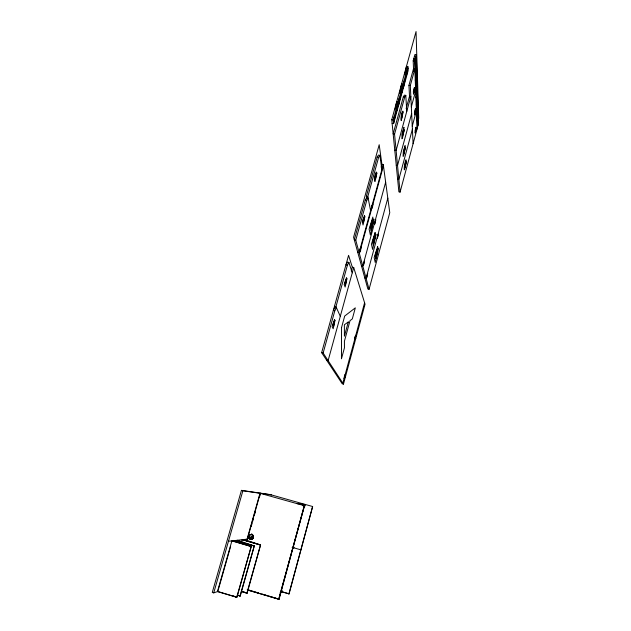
<?xml version="1.0" encoding="UTF-8"?>
<svg xmlns="http://www.w3.org/2000/svg" width="631" height="631" viewBox="0 0 631 631"><rect width="100%" height="100%" fill="white"/><g stroke="black" fill="none" stroke-linecap="round" stroke-linejoin="round"><path stroke-width="0.95" d="M417.888 116.285L418.053 115.418L417.927 116.222M415.813 89.168L416.066 88.308M416.334 105.022L416.57 104.052L416.421 104.951M416.973 119.851C417.162 117.894 416.72 121.333 416.981 119.606M415.379 69.181L415.119 70.08M415.813 67.667L415.821 67.146M416.468 64.748L416.223 65.987L416.452 64.725M416.988 102.94L416.839 103.389L417.004 102.49M417.588 100.668L417.367 101.386L417.58 100.25M417.028 84.68C417.059 84.617 416.854 84.436 417.004 84.759M417.446 100.763L417.596 100.266M417.477 117.926L417.533 117.358L417.43 118.115M395.109 109.281L396.702 101.788L398.145 102.072L398.445 105.858L403.043 84.286L401.6 84.01L399.604 93.38M398.145 102.072L393.563 123.637L392.127 123.345M404.66 74.813L406.459 66.381L407.894 66.649L408.099 70.727L393.563 123.637L393.216 120L407.894 66.649L403.296 88.214L403.241 84.175L404.116 80.981L403.398 86.668M416.05 87.993L416.01 88.561M360.585 250.515C362.273 241.026 357.903 256.793 360.585 250.515L360.143 248.843M372.487 207.134C374.222 197.59 369.924 213.002 372.487 207.134L372.124 205.217M344.447 376.179C342.893 384.563 347.082 369.238 344.447 376.179L345.252 377.488M355.064 336.907C353.518 345.338 357.525 330.423 355.064 336.907L355.766 338.563M415.939 88.758L415.837 89.152M416.933 102.545L416.87 103.161L417.012 102.648M417.959 121.042L418.724 118.202L416.05 31.55L391.764 119.709L398.879 191.871L400.07 192.132L418.495 123.637L416.302 54.771L414.93 54.518L413.195 60.821L413.605 71.35M342.854 383.191L364.592 302.762M412.256 126.145L416.373 110.914M352.398 267.473L348.58 255.318L321.644 352.65L342.239 383.806L343.461 384.121L365.041 304.221L353.715 267.512L352.303 267.181L351.262 270.983M382.007 165.03L379.192 144.728L353.589 237.232L367.865 289.03L369.064 289.306L389.769 212.655L383.277 164.588L381.905 164.305L381.132 167.144M412.398 129.181L398.855 179.346L397.617 179.078M416.484 114.061L418.006 108.414M288.872 593.968L312.629 506.519L289.085 593.858L281.442 591.736M406.151 108.54L409.511 96.227L410.828 96.488L396.11 150.501L394.777 150.225M415.269 80.216L416.917 74.15M411.333 106.86L415.655 90.951M278.602 599.45L304.45 505.715L279.083 599.19L247.865 590.166M304.252 505.699L278.839 599.324L247.226 589.772M387.813 198.158L366.075 278.247L364.813 277.955M282.223 590.529L281.86 591.862L280.148 592.706M293.628 548.457L293.983 547.148L292.121 547.542M411.649 113.493L397.538 165.511L396.252 165.243M415.9 97.821L417.485 91.968M383.277 164.588L359.118 252.581L357.73 252.258M359.378 253.52L383.443 165.827M406.758 111.442L405.796 95.391L404.416 95.123L403.327 96.819L393.16 133.875L394.556 134.158L400.07 192.132M394.556 134.158L404.716 97.095L405.796 95.391M417.028 129.095L414.575 61.081L416.302 54.771M409.59 97.892L408.951 85.311L413.502 68.676L414.859 68.929L410.308 85.579L413.092 143.702M415.372 68.945L415.245 69.418M385.659 182.209L362.77 266.069L361.453 265.761M355.766 240.182L366.761 200.343L368.11 197.984L366.674 197.677L365.317 200.027L354.306 239.859L355.766 240.182L369.064 289.306M366.761 198.087L366.382 196.194L377.172 157.135L378.45 155.045L379.878 155.344L381.897 169.629M343.461 384.121L323.143 353.029L334.832 310.72L336.41 307.66L334.935 307.305L333.349 310.365L334.832 310.72M340.298 316.312L335.96 306.658L347.413 265.201L348.904 262.433L347.436 262.094L345.938 264.862L347.413 265.201M370.618 210.715L367.826 196.509L378.608 157.434L379.878 155.344M353.715 267.512L328.112 360.64L326.684 360.277M239.954 596.098L254.269 545.949L240.277 595.972L237.256 595.278M246.839 593.29L260.556 544.955L247.131 593.172L241.365 591.633M246.413 541.493L259.996 493.261L304.45 505.715M247.234 539.568L260.264 493.3M247.518 539.537L248.843 534.82M251.233 526.333L252.029 523.509M252.566 521.616L253.354 518.792M254.419 515.022L255.216 512.191M259.459 497.11L260.524 493.339M253.394 537.202L251.083 536.713L250.704 538.069L252.558 538.614M251.54 536.665L251.162 538.022L253.015 538.566A2.398 2.287 -79.7 0 0 253.386 538.069M236.649 597.447L251.248 546.422L236.98 597.312L217.443 591.602L231.885 540.885L250.941 546.47M241.373 542.534L242.178 539.71L260.287 545.003M312.629 506.519L270.226 494.578L241.444 490.366L212.276 592.43L213.735 592.88L242.88 490.768L271.456 494.925M213.735 592.88L217.805 591.476L230.615 546.47M415.774 67.809L415.813 67.138M416.318 87.307L416.531 86.124L416.302 87.315M228.469 541.272L247.36 539.119M248.811 538.282L251.706 537.959M302.359 505.565L305.191 505.841L305.538 504.555L297.075 503.641M414.354 56.616L415.726 56.869L418.006 125.451M413.778 58.715L415.151 58.975L417.517 127.273M413.195 60.821L414.575 61.081M408.951 85.311L410.308 85.579M403.327 96.819L404.716 97.095M391.764 119.709L393.216 120M377.172 157.135L378.608 157.434M366.382 196.194L367.826 196.509M365.317 200.027L366.761 200.343M335.96 306.658L334.469 306.295L335.274 308.054M321.644 352.65L323.143 353.029M241.444 490.366L242.88 490.768M293.226 547.637L300.774 549.83M251.083 536.713L252.944 537.249M249.726 538.937L251.619 539.489M242.478 539.671L260.556 544.955L244.134 539.481M235.544 540.467L254.269 545.949L237.327 540.262M235.221 540.499L253.97 545.996M232.216 540.846L251.248 546.422L234.062 540.633M281.663 591.626L289.085 593.858M247.494 589.654L258.655 593.022M262.33 594.134L267.008 595.546M268.814 596.09L279.083 599.19M241.673 591.515L247.131 593.172L242.572 591.468M238.392 595.396L240.277 595.972L238.494 595.301M217.805 591.476L236.073 597.036M233.367 595.94L236.081 596.973M251.848 533.984L253.544 537.21M251.58 534.007L253.268 537.241M348.904 262.433L352.248 272.837M397.435 109.36L397.869 104.714L396.978 107.94L397.175 110.307M406.459 66.381L406.593 68.826M415.411 131.698L416.042 127.154L415.072 130.759L415.166 133.062L416.152 129.379M253.354 537.525A2.406 2.287 -79.6 0 1 249.797 538.842A2.406 2.287 -79.6 0 1 249.892 534.914A2.406 2.287 -79.6 0 1 253.386 536.287M253.094 535.175A2.398 2.287 -79.7 0 1 253.449 535.68M252.534 538.945A2.398 2.287 -79.7 0 1 249.158 537.155A2.398 2.287 -79.7 0 1 252.084 534.552M341.552 327.536L341.458 358.802L344.447 347.823L344.423 341.213L350.024 320.651L352.319 318.9L355.324 307.841L344.7 316.036L341.552 327.536M346.387 280.59L345.48 284.762L344.849 283.051L346.048 279.636L346.387 280.59M335.014 320.501L333.192 328.783L332.087 326.653L334.525 319.531L335.014 320.501M402.302 134.734L402.507 136.406L404.321 129.592L402.444 138.063A5.356 0.678 -78 0 1 401.876 138.725L402.113 133.606L403.998 127.383L402.302 134.734M402.625 113.73L401.726 118.202C400.819 117.887 402.357 110.433 402.625 113.73M403.493 152.615L403.682 154.13L405.41 147.607L403.619 155.66A5.095 0.623 -77.8 0 1 403.083 156.354L403.319 151.606L405.118 145.619L403.493 152.615M404.66 166.229L404.842 167.625L406.498 161.331L404.779 169.061A4.882 0.576 -77.6 0 1 404.266 169.771C403.722 164.32 408.233 152.339 404.66 166.229M346.932 278.839L345.125 287.073L344.163 284.502L346.514 277.664L346.932 278.839M403.106 112.089L401.316 120.584C399.912 120.624 402.673 107.459 403.106 112.089M364.324 218.492L363.424 222.633L362.935 220.503L364.063 217.316L364.324 218.492M373.899 219.738L370.365 234.961L369.119 229.148L372.818 217.048L372.708 220.937L373.71 218.918L373.899 219.738M363.385 264.894L363.456 265.588L364.489 261.147L363.385 264.894M375.973 234.874L372.59 249.403L371.446 244.142L375.13 232.437L374.846 236.12L375.8 234.14L375.973 234.874M366.643 277.104L366.706 277.743L367.692 273.523L366.643 277.104M378.442 248.606L375.216 262.433L374.175 257.669L377.669 246.429L377.385 249.876L378.284 247.936L378.442 248.606M376.336 174.984L375.437 179.117C374.191 178.494 376.131 171.159 376.336 174.984M364.844 216.827L363.046 224.991L362.304 221.789L364.513 215.376L364.844 216.827M374.711 223.382L374.759 224.147L375.784 219.73L374.711 223.382M377.401 237.469L377.441 238.171L378.426 233.975L377.401 237.469M376.841 173.367L375.043 181.507C373.173 181.46 376.486 167.743 376.841 173.367M372.913 223.051L371.083 230.599L370.76 229.037L372.818 222.491L372.913 223.051M334.454 322.654L333.539 326.503L332.813 325.075L334.059 321.518L334.454 322.654M375.035 238.061L373.284 245.27L372.984 243.858L374.94 237.556L375.035 238.061M377.551 251.659L375.887 258.529L375.611 257.251L377.472 251.193L377.551 251.659M372.243 221.134L370.555 228.059L370.271 226.695L372.14 220.598L372.243 221.134M374.412 236.357L372.795 242.974L372.535 241.736L374.317 235.876L374.412 236.357M376.975 250.144L375.445 256.446L375.2 255.318L376.896 249.702L376.975 250.144M415.458 108.69L414.441 112.452L414.543 114.968L415.584 111.135L415.569 110.709L414.804 113.525L415.458 108.69M348.28 321.984L344.416 336.157L344.368 324.76L348.28 321.984M414.441 87.449L413.368 91.385L413.486 94.177L414.575 90.154L414.559 89.689L413.755 92.639L414.441 87.449M394.438 116.254L393.547 119.496L393.768 121.807L394.438 116.254M399.36 98.184L398.476 101.41L398.666 103.807L399.36 98.184M402.752 86.778L401.868 89.973L402.042 92.434L402.752 86.778M407.831 68.258L406.956 71.429L407.098 73.985L407.831 68.258M252.463 538.629A2.406 2.287 -79.6 0 0 251.524 534.599A2.406 2.287 -79.6 0 0 248.646 537.517A2.406 2.287 -79.6 0 0 252.463 538.629"/></g></svg>
